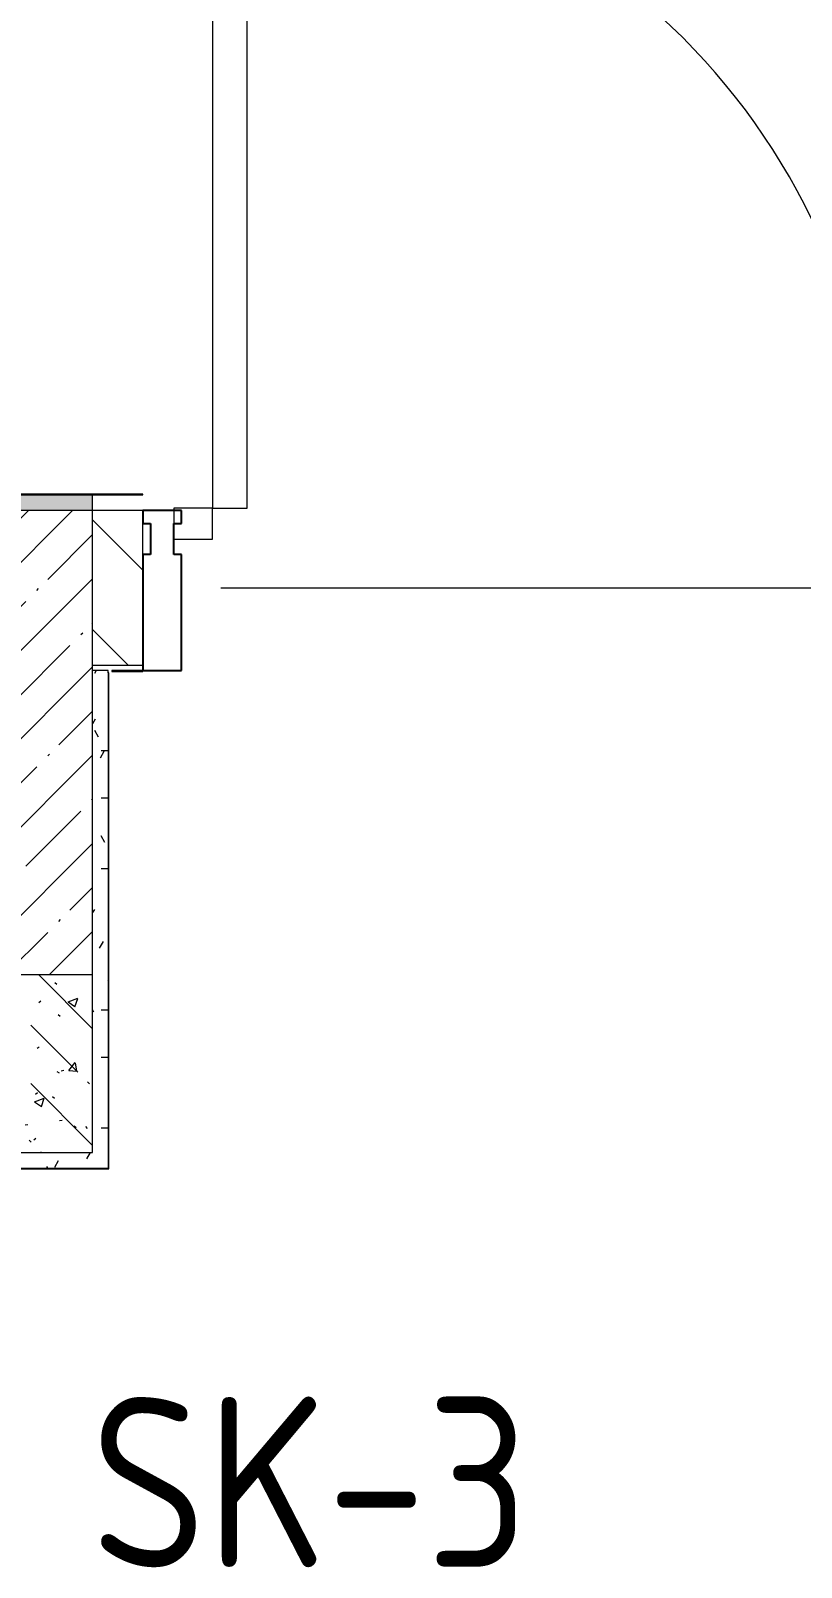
# Model space of a CAD drawing. Header units: millimetres. Extents: x -4185 to 186529, y -8553 to 29097.
# Drawn here: x 12680 to 13676, y 6534 to 8520 of the extents above; entities that cross this region are included whole.
import ezdxf

# ---------------------------------------------------------------- set-up
doc = ezdxf.new("R2010")
doc.units = ezdxf.units.MM
doc.linetypes.add('Осевая', pattern=[3175, 635, -476.25, 1587.5, -476.25])
for name, color, linetype, lineweight in [('A-DETL-GENF', 7, 'Continuous', 9), ('A-DOOR', 7, 'Continuous', 9), ('A-DOOR-1', 7, 'Continuous', 13), ('A-GLAZ-CWMG', 7, 'Continuous', 9), ('A-GLAZ-CWMG-1', 7, 'Continuous', 25), ('E-ELEC-FIXT-IDEN', 7, 'Continuous', 9), ('I-WALL', 7, 'Continuous', 9), ('S-COLS', 7, 'Continuous', 9), ('Оси-2', 7, 'Осевая', 9)]:
    doc.layers.add(name, color=color, linetype=linetype, lineweight=lineweight)
doc.layers.add('A-WALL-1', color=7, linetype='Continuous', lineweight=9, true_color=0x3c3c3c)
doc.layers.add('A-WALL-FNSH-1', color=7, linetype='Continuous', lineweight=9, true_color=0x3c3c3c)
doc.styles.add('GOST Common', font='GOST_Common.ttf', dxfattribs={"width": 0.9, "height": 220})
pattern_1 = [(135, (0, 0), (-75.43415, -75.43415), [106.68, -17.78, 3.556, -17.78]), (135, (0, 75.39), (-75.43415, -75.43415), []), (50, (0, 0), (127.5292, -11.1576), [13.335, -146.685]), (355, (0, 0), (-24.6697, 133.74), [10.668, -117.348]), (100.451, (10.63, -0.93), (102.8597, 122.5818), [11.333, -124.663]), (46.184, (0, 35.56), (189.7552, -29.4304), [20.002, -220.027]), (96.636, (15.81, 33.1), (166.1822, 173.1996), [17, -186.995]), (351.184, (0, 35.56), (166.184, 173.1976), [16.002, -176.022]), (21, (17.78, 26.67), (106.1303, -71.586), [13.335, -146.685]), (326, (17.78, 26.67), (43.2619, 128.9318), [10.668, -117.348]), (71.451, (26.62, 20.7), (149.392, 57.3451), [11.333, -124.663]), (37.5, (0, 0), (2.16223, 59.18836), [3.353, -112.573, 3.353, -115.773, -117.792]), (37.5, (0, 0), (2.16223, 59.18836), [-235.052, 3.353, -114.44]), (7.5, (0, 0), (46.77386, 70.12615), [3.353, -64.567, 3.353, -109.906, -44.894]), (7.5, (0, 0), (46.77386, 70.12615), [-181.178, 3.353, -41.542]), (327.5, (-39.65, 0), (94.91367, -4.0101), [3.353, -41.097, 3.353, -135.331, -184.023]), (327.5, (-39.65, 0), (94.91367, -4.0101), [-183.134, 3.353, -180.67]), (317.5, (-57.43, 0), (103.69057, 17.7988), [3.353, -54.432, 3.353, -88.748, -130.683]), (317.5, (-57.43, 0), (103.69057, 17.7988), [-149.885, 3.353, -127.33])]
pattern_2 = [(0, (0, 0), (121.92, 30.48), [10.058, -81.382, 10.058, -81.382, -487.68]), (0, (0, 0), (121.92, 30.48), [-182.88, 10.058, -172.822, 10.058, -81.382, -213.36]), (0, (0, 0), (121.92, 30.48), [-457.2, 10.058, -50.902, 10.058, -142.342]), (120, (45.72, 15.24), (-87.356454, 90.34582), [10.058, -81.382, 10.058, -81.382, -487.68]), (120, (45.72, 15.24), (-87.356454, 90.34582), [-182.88, 10.058, -172.822, 10.058, -81.382, -213.36]), (120, (45.72, 15.24), (-87.356454, 90.34582), [-457.2, 10.058, -50.902, 10.058, -142.342]), (240, (60.96, 76.2), (-34.563546, -120.82582), [10.058, -81.382, 10.058, -81.382, -487.68]), (240, (60.96, 76.2), (-34.563546, -120.82582), [-182.88, 10.058, -172.822, 10.058, -81.382, -213.36]), (240, (60.96, 76.2), (-34.563546, -120.82582), [-457.2, 10.058, -50.902, 10.058, -142.342])]

# ---------------------------------------------------------------- blocks, each defined once
blk = doc.blocks.new('BSC_Колонна _Прямоугольная - 600х600-20441433-План размещения напольных электротехнических лючков и розеток 1 этажа в осях 1-12')
at = {"layer": 'S-COLS'}
h = blk.add_hatch(dxfattribs=at)
h.set_pattern_fill('FP_71', color=256, style=0, pattern_type=2)
h.set_pattern_definition([(45, (-12460, -7600), (-57.02463, 57.02463), []), (45, (-12402.975, -7600), (-57.02463, 57.02463), [100.806, -20.161, 3.353, -16.808])])
h.paths.add_polyline_path([(-96.3, -300), (300, -300), (300, 300), (-300, 300), (-300, -300)])
for p, q in [((300, 300), (-300, 300)), ((-300, 300), (-300, -300)), ((300, -300), (300, 300)), ((-300, -300), (300, -300))]:
    blk.add_line(p, q, dxfattribs=at)
blk = doc.blocks.new('Дверь_Витражная_остекление_ - ВВ-6 остекление-32633143-План размещения напольных электротехнических лючков и розеток 1 этажа в осях 1-12')
at = {"layer": 'A-DETL-GENF'}
for p, q in [((-585, 880), (-630, 880)), ((-630, 880), (-630, 20)), ((-585, 20), (-585, 880)), ((680, 420), (635, 420)), ((635, 420), (635, 20)), ((680, 20), (680, 420)), ((-630, 20), (-585, 20))]:
    blk.add_line(p, q, dxfattribs=at)
at = {"layer": 'A-DOOR'}
for p, q in [((-630, 880), (-630, 20)), ((630, 420), (630, 20))]:
    blk.add_line(p, q, dxfattribs=at)
for centre, radius, start, end in [((-630, 20), 860, 360, 90), ((630, 20), 400, 90, 180)]:
    blk.add_arc(centre, radius, start, end, dxfattribs=at)
at = {"layer": 'A-DOOR-1'}
for p, q in [((-630, 20), (-680, 20)), ((-680, 20), (-680, -20)), ((-630, -20), (-630, 20)), ((680, 20), (630, 20)), ((630, 20), (630, -20)), ((680, -20), (680, 20)), ((-680, -20), (-630, -20)), ((630, -20), (680, -20))]:
    blk.add_line(p, q, dxfattribs=at)
blk = doc.blocks.new('Прямоугольный импост - Импост структурный с накладкой - 190мм-33226183-План размещения напольных электротехнических лючков и розеток 1 этажа в осях 1-12')
at = {"layer": 'A-GLAZ-CWMG-1'}
for p, q in [((0, 190), (-50, 190)), ((-50, 190), (-50, 40)), ((0, 40), (0, 190)), ((-50, 40), (-40, 40)), ((-40, 40), (-40, 0)), ((-10, 0), (-10, 40)), ((-10, 40), (0, 40)), ((-40, 0), (-50, 0)), ((-50, 0), (-50, -17)), ((0, 0), (-10, 0)), ((0, -17), (0, 0)), ((-50, -17), (0, -17))]:
    blk.add_line(p, q, dxfattribs=at)

msp = doc.modelspace()

# ---------------------------------------------------------------- hatches: boundary and pattern name
at = {"layer": 'I-WALL'}
h = msp.add_hatch(dxfattribs=at)
h.set_pattern_fill('FP_84', color=256, style=0, pattern_type=2)
h.set_pattern_definition(pattern_2)
h.paths.add_polyline_path([(12760, 7900), (12760, 7920), (7660, 7920), (7660, 7900), (12363.7, 7900)])
h = msp.add_hatch(dxfattribs=at)
h.set_pattern_fill('FP_18', color=256, style=0, pattern_type=2)
h.set_pattern_definition([(135, (0, 0), (-70.7107, -70.7107), [])])
h.paths.add_polyline_path([(16130, 7700), (16660, 7700), (16660, 7900), (15830, 7900), (15830, 7700), (15855, 7700)])
h.paths.add_polyline_path([(14730, 7700), (14730, 7900), (14265, 7900), (14265, 7700), (14530, 7700)])
h.paths.add_polyline_path([(12825, 7700), (12825, 7900), (12760, 7900), (12760, 7700)])
h = msp.add_hatch(dxfattribs=at)
h.set_pattern_fill('FP_84', color=256, style=0, pattern_type=2)
h.set_pattern_definition(pattern_2)
h.paths.add_polyline_path([(12780, 7070), (12780, 7693), (12760, 7693), (12760, 7070)])
h = msp.add_hatch(dxfattribs=at)
h.set_pattern_fill('FP_41', color=256, style=0, pattern_type=2)
h.set_pattern_definition(pattern_1)
h.paths.add_polyline_path([(12760, 7070), (12760, 7300), (12680, 7300), (12680, 7070)])
h = msp.add_hatch(dxfattribs=at)
h.set_pattern_fill('FP_41', color=256, style=0, pattern_type=2)
h.set_pattern_definition(pattern_1)
h.paths.add_polyline_path([(12680, 7070), (12680, 7150), (11480, 7150), (11480, 7070), (12363.7, 7070)])
h = msp.add_hatch(dxfattribs=at)
h.set_pattern_fill('FP_84', color=256, style=0, pattern_type=2)
h.set_pattern_definition(pattern_2)
h.paths.add_polyline_path([(12363.7, 7050), (12780, 7050), (12780, 7070), (11480, 7070), (11480, 7050), (12160, 7050)])

# ---------------------------------------------------------------- linework, layer by layer
at = {"layer": 'A-WALL-1'}
for p, q in [((12760, 7900), (12760, 7920)), ((12825, 7900), (12760, 7900)), ((12825, 7700), (12825, 7900)), ((12760, 7700), (12825, 7700)), ((12780, 7693), (12760, 7693)), ((12780, 7690), (12780, 7693)), ((12760, 7070), (12760, 7300)), ((11480, 7070), (12760, 7070)), ((11460, 7050), (12780, 7050))]:
    msp.add_line(p, q, dxfattribs=at)
at = {"layer": 'A-WALL-FNSH-1'}
for p, q in [((12825, 7921), (7660, 7921)), ((7660, 7920), (12825, 7920)), ((12825, 7920), (12825, 7921)), ((12780, 7690), (12780, 7050)), ((12781, 7690), (12780, 7690)), ((12781, 7049), (12781, 7690)), ((12825, 7693), (12785, 7693)), ((12785, 7693), (12785, 7692)), ((12785, 7692), (12825, 7692)), ((12825, 7692), (12825, 7693)), ((11459, 7049), (12781, 7049))]:
    msp.add_line(p, q, dxfattribs=at)
at = {"layer": 'Оси-2'}
msp.add_line((-885.2, 7800), (36057, 7800), dxfattribs=at)

# ---------------------------------------------------------------- block references
at = {"layer": 'A-DOOR'}
msp.add_blockref('Дверь_Витражная_остекление_ - ВВ-6 остекление-32633143-План размещения напольных электротехнических лючков и розеток 1 этажа в осях 1-12', (13545, 7883), dxfattribs=at)
at = {"layer": 'A-GLAZ-CWMG', "rotation": 180}
msp.add_blockref('Прямоугольный импост - Импост структурный с накладкой - 190мм-33226183-План размещения напольных электротехнических лючков и розеток 1 этажа в осях 1-12', (12825, 7883), dxfattribs=at)
at = {"layer": 'S-COLS'}
msp.add_blockref('BSC_Колонна _Прямоугольная - 600х600-20441433-План размещения напольных электротехнических лючков и розеток 1 этажа в осях 1-12', (12460, 7600), dxfattribs=at)

# ---------------------------------------------------------------- texts
at = {"layer": 'E-ELEC-FIXT-IDEN', "insert": (12757.6, 6754.1), "char_height": 220, "width": 699.873, "attachment_point": 1, "style": 'GOST Common'}
msp.add_mtext('SK-3', dxfattribs=at)

doc.saveas('drawing.dxf')
